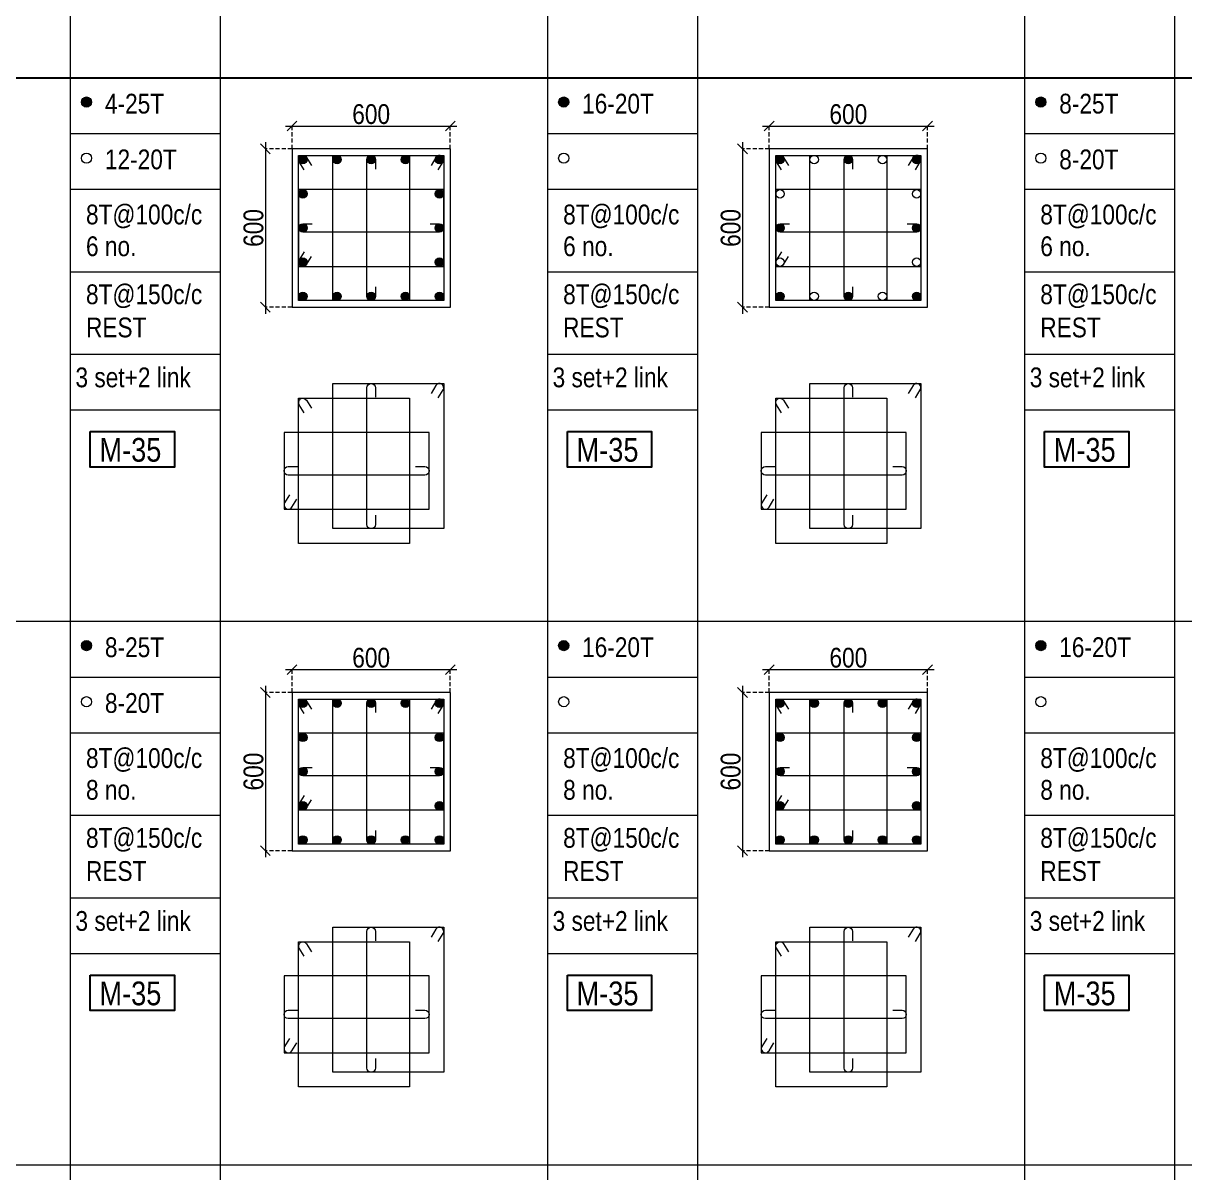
# Model space of a CAD drawing. Header units: millimetres. Extents: x 1112055 to 3390982, y -148532 to 766891.
# Drawn here: x 2198961 to 2216570, y 263511 to 280936 of the extents above; entities that cross this region are included whole.
import ezdxf
from ezdxf.enums import TextEntityAlignment as Align

# ---------------------------------------------------------------- set-up
doc = ezdxf.new("R2010")
doc.units = ezdxf.units.MM
doc.header["$PDMODE"] = 35
doc.header["$PDSIZE"] = -25
doc.linetypes.add('DASHED2', pattern=[0.375, 0.25, -0.125])
doc.linetypes.add('Hidden', pattern=[9.525, 6.35, -3.175])
for name, color, linetype, lineweight in [('B COL. SIZE DIM', 220, 'Continuous', 25), ('B COLSCH', 204, 'Continuous', 20), ('B COLUMN', 1, 'Hidden', 9), ('B STEEL', 34, 'Continuous', 15)]:
    doc.layers.add(name, color=color, linetype=linetype, lineweight=lineweight)
doc.layers.add('B TEXT', color=7, linetype='Continuous')
doc.styles.add('dim inside', font='romans.shx', dxfattribs={"width": 0.8, "height": 125})
doc.styles.add('SWINC', font='swissc.ttf')
doc.dimstyles.new('dim inside', dxfattribs={"dimtxt": 125, "dimasz": 100, "dimexe": 0, "dimexo": 0, "dimgap": 10, "dimtad": 0, "dimdec": 0, "dimzin": 0, "dimdsep": 46, "dimtxsty": 'dim inside', "dimblk": 'SMALL', "dimcen": 0.09, "dimadec": 0, "dimazin": 0, "dimtfac": 1, "dimtdec": 0, "dimtofl": 0, "dimtmove": 0, "dimatfit": 3, "dimfxl": 1, "dimtolj": 1, "dimtzin": 0, "dimarcsym": 2})

# ---------------------------------------------------------------- blocks, each defined once
blk = doc.blocks.new('_Oblique')
at = {"color": 0, "linetype": 'ByBlock', "lineweight": -2}
blk.add_line((-0.5, -0.5), (0.5, 0.5), dxfattribs=at)
blk = doc.blocks.new('*D586')
at = {"layer": 'B COL. SIZE DIM', "color": 250, "lineweight": 9, "ltscale": 250, "transparency": 16777216}
blk.add_line((2202936, 271138), (2205536, 271138), dxfattribs=at)
at = {"layer": 'B COL. SIZE DIM', "color": 250, "linetype": 'DASHED2', "lineweight": 9, "ltscale": 250, "transparency": 16777216}
for p, q in [((2203036, 270793), (2203036, 271138)), ((2205436, 270793), (2205436, 271138))]:
    blk.add_line(p, q, dxfattribs=at)
at = {"layer": 'Defpoints', "color": 0, "ltscale": 250, "transparency": 16777216}
for p in [(2205436, 271138), (2203036, 270793), (2205436, 270793)]:
    blk.add_point(p, dxfattribs=at)
at = {"layer": 'B COL. SIZE DIM', "color": 250, "lineweight": 9, "ltscale": 250, "transparency": 16777216, "xscale": 150, "yscale": 150, "zscale": 150, "rotation": 180}
blk.add_blockref('_Oblique', (2203036, 271138), dxfattribs=at)
at = {"layer": 'B COL. SIZE DIM', "color": 250, "lineweight": 9, "ltscale": 250, "transparency": 16777216, "xscale": 150, "yscale": 150, "zscale": 150}
blk.add_blockref('_Oblique', (2205436, 271138), dxfattribs=at)
at = {"layer": 'B COL. SIZE DIM', "color": 6, "ltscale": 250, "transparency": 16777216, "insert": (2204236, 271317), "char_height": 300, "attachment_point": 5, "style": 'SWINC'}
blk.add_mtext('\\A1;600', dxfattribs=at)
blk = doc.blocks.new('*D587')
at = {"layer": 'B COL. SIZE DIM', "color": 250, "lineweight": 9, "ltscale": 250, "transparency": 16777216}
blk.add_line((2202632, 270893), (2202632, 268293), dxfattribs=at)
at = {"layer": 'B COL. SIZE DIM', "color": 250, "linetype": 'DASHED2', "lineweight": 9, "ltscale": 250, "transparency": 16777216}
for p, q in [((2203036, 270793), (2202632, 270793)), ((2203036, 268393), (2202632, 268393))]:
    blk.add_line(p, q, dxfattribs=at)
at = {"layer": 'Defpoints', "color": 0, "ltscale": 250, "transparency": 16777216}
for p in [(2203036, 270793), (2202632, 268393), (2203036, 268393)]:
    blk.add_point(p, dxfattribs=at)
at = {"layer": 'B COL. SIZE DIM', "color": 250, "lineweight": 9, "ltscale": 250, "transparency": 16777216, "xscale": 150, "yscale": 150, "zscale": 150}
for p, rotation in [((2202632, 270793), 90), ((2202632, 268393), 270)]:
    blk.add_blockref('_Oblique', p, dxfattribs=dict(at, rotation=rotation))
at = {"layer": 'B COL. SIZE DIM', "color": 6, "ltscale": 250, "transparency": 16777216, "insert": (2202453, 269593), "char_height": 300, "attachment_point": 5, "rotation": 90, "style": 'SWINC'}
blk.add_mtext('\\A1;600', dxfattribs=at)
blk = doc.blocks.new('*D588')
at = {"layer": 'B COL. SIZE DIM', "color": 250, "lineweight": 9, "ltscale": 250, "transparency": 16777216}
blk.add_line((2202936, 279378), (2205536, 279378), dxfattribs=at)
at = {"layer": 'B COL. SIZE DIM', "color": 250, "linetype": 'DASHED2', "lineweight": 9, "ltscale": 250, "transparency": 16777216}
for p, q in [((2203036, 279033), (2203036, 279378)), ((2205436, 279033), (2205436, 279378))]:
    blk.add_line(p, q, dxfattribs=at)
at = {"layer": 'Defpoints', "color": 0, "ltscale": 250, "transparency": 16777216}
for p in [(2205436, 279378), (2203036, 279033), (2205436, 279033)]:
    blk.add_point(p, dxfattribs=at)
at = {"layer": 'B COL. SIZE DIM', "color": 250, "lineweight": 9, "ltscale": 250, "transparency": 16777216, "xscale": 150, "yscale": 150, "zscale": 150, "rotation": 180}
blk.add_blockref('_Oblique', (2203036, 279378), dxfattribs=at)
at = {"layer": 'B COL. SIZE DIM', "color": 250, "lineweight": 9, "ltscale": 250, "transparency": 16777216, "xscale": 150, "yscale": 150, "zscale": 150}
blk.add_blockref('_Oblique', (2205436, 279378), dxfattribs=at)
at = {"layer": 'B COL. SIZE DIM', "color": 6, "ltscale": 250, "transparency": 16777216, "insert": (2204236, 279557), "char_height": 300, "attachment_point": 5, "style": 'SWINC'}
blk.add_mtext('\\A1;600', dxfattribs=at)
blk = doc.blocks.new('*D589')
at = {"layer": 'B COL. SIZE DIM', "color": 250, "lineweight": 9, "ltscale": 250, "transparency": 16777216}
blk.add_line((2202632, 279133), (2202632, 276533), dxfattribs=at)
at = {"layer": 'B COL. SIZE DIM', "color": 250, "linetype": 'DASHED2', "lineweight": 9, "ltscale": 250, "transparency": 16777216}
for p, q in [((2203036, 279033), (2202632, 279033)), ((2203036, 276633), (2202632, 276633))]:
    blk.add_line(p, q, dxfattribs=at)
at = {"layer": 'Defpoints', "color": 0, "ltscale": 250, "transparency": 16777216}
for p in [(2203036, 279033), (2202632, 276633), (2203036, 276633)]:
    blk.add_point(p, dxfattribs=at)
at = {"layer": 'B COL. SIZE DIM', "color": 250, "lineweight": 9, "ltscale": 250, "transparency": 16777216, "xscale": 150, "yscale": 150, "zscale": 150}
for p, rotation in [((2202632, 279033), 90), ((2202632, 276633), 270)]:
    blk.add_blockref('_Oblique', p, dxfattribs=dict(at, rotation=rotation))
at = {"layer": 'B COL. SIZE DIM', "color": 6, "ltscale": 250, "transparency": 16777216, "insert": (2202453, 277833), "char_height": 300, "attachment_point": 5, "rotation": 90, "style": 'SWINC'}
blk.add_mtext('\\A1;600', dxfattribs=at)
blk = doc.blocks.new('*D2230')
at = {"layer": 'B COL. SIZE DIM', "color": 250, "lineweight": 9, "ltscale": 250, "transparency": 16777216}
blk.add_line((2210170, 271138), (2212770, 271138), dxfattribs=at)
at = {"layer": 'B COL. SIZE DIM', "color": 250, "linetype": 'DASHED2', "lineweight": 9, "ltscale": 250, "transparency": 16777216}
for p, q in [((2210270, 270793), (2210270, 271138)), ((2212670, 270793), (2212670, 271138))]:
    blk.add_line(p, q, dxfattribs=at)
at = {"layer": 'Defpoints', "color": 0, "lineweight": 30, "ltscale": 250, "transparency": 16777216}
for p in [(2212670, 271138), (2210270, 270793), (2212670, 270793)]:
    blk.add_point(p, dxfattribs=at)
at = {"layer": 'B COL. SIZE DIM', "color": 250, "lineweight": 9, "ltscale": 250, "transparency": 16777216, "xscale": 150, "yscale": 150, "zscale": 150, "rotation": 180}
blk.add_blockref('_Oblique', (2210270, 271138), dxfattribs=at)
at = {"layer": 'B COL. SIZE DIM', "color": 250, "lineweight": 9, "ltscale": 250, "transparency": 16777216, "xscale": 150, "yscale": 150, "zscale": 150}
blk.add_blockref('_Oblique', (2212670, 271138), dxfattribs=at)
at = {"layer": 'B COL. SIZE DIM', "color": 6, "ltscale": 250, "transparency": 16777216, "insert": (2211470, 271317), "char_height": 300, "attachment_point": 5, "style": 'SWINC'}
blk.add_mtext('\\A1;600', dxfattribs=at)
blk = doc.blocks.new('*D2231')
at = {"layer": 'B COL. SIZE DIM', "color": 250, "lineweight": 9, "ltscale": 250, "transparency": 16777216}
blk.add_line((2209866, 270893), (2209866, 268293), dxfattribs=at)
at = {"layer": 'B COL. SIZE DIM', "color": 250, "linetype": 'DASHED2', "lineweight": 9, "ltscale": 250, "transparency": 16777216}
for p, q in [((2210270, 270793), (2209866, 270793)), ((2210270, 268393), (2209866, 268393))]:
    blk.add_line(p, q, dxfattribs=at)
at = {"layer": 'Defpoints', "color": 0, "lineweight": 30, "ltscale": 250, "transparency": 16777216}
for p in [(2210270, 270793), (2209866, 268393), (2210270, 268393)]:
    blk.add_point(p, dxfattribs=at)
at = {"layer": 'B COL. SIZE DIM', "color": 250, "lineweight": 9, "ltscale": 250, "transparency": 16777216, "xscale": 150, "yscale": 150, "zscale": 150}
for p, rotation in [((2209866, 270793), 90), ((2209866, 268393), 270)]:
    blk.add_blockref('_Oblique', p, dxfattribs=dict(at, rotation=rotation))
at = {"layer": 'B COL. SIZE DIM', "color": 6, "ltscale": 250, "transparency": 16777216, "insert": (2209687, 269593), "char_height": 300, "attachment_point": 5, "rotation": 90, "style": 'SWINC'}
blk.add_mtext('\\A1;600', dxfattribs=at)
blk = doc.blocks.new('*D2236')
at = {"layer": 'B COL. SIZE DIM', "color": 250, "lineweight": 9, "ltscale": 250, "transparency": 16777216}
blk.add_line((2210170, 279378), (2212770, 279378), dxfattribs=at)
at = {"layer": 'B COL. SIZE DIM', "color": 250, "linetype": 'DASHED2', "lineweight": 9, "ltscale": 250, "transparency": 16777216}
for p, q in [((2210270, 279033), (2210270, 279378)), ((2212670, 279033), (2212670, 279378))]:
    blk.add_line(p, q, dxfattribs=at)
at = {"layer": 'Defpoints', "color": 0, "lineweight": 30, "ltscale": 250, "transparency": 16777216}
for p in [(2212670, 279378), (2210270, 279033), (2212670, 279033)]:
    blk.add_point(p, dxfattribs=at)
at = {"layer": 'B COL. SIZE DIM', "color": 250, "lineweight": 9, "ltscale": 250, "transparency": 16777216, "xscale": 150, "yscale": 150, "zscale": 150, "rotation": 180}
blk.add_blockref('_Oblique', (2210270, 279378), dxfattribs=at)
at = {"layer": 'B COL. SIZE DIM', "color": 250, "lineweight": 9, "ltscale": 250, "transparency": 16777216, "xscale": 150, "yscale": 150, "zscale": 150}
blk.add_blockref('_Oblique', (2212670, 279378), dxfattribs=at)
at = {"layer": 'B COL. SIZE DIM', "color": 6, "ltscale": 250, "transparency": 16777216, "insert": (2211470, 279557), "char_height": 300, "attachment_point": 5, "style": 'SWINC'}
blk.add_mtext('\\A1;600', dxfattribs=at)
blk = doc.blocks.new('*D2237')
at = {"layer": 'B COL. SIZE DIM', "color": 250, "lineweight": 9, "ltscale": 250, "transparency": 16777216}
blk.add_line((2209866, 279133), (2209866, 276533), dxfattribs=at)
at = {"layer": 'B COL. SIZE DIM', "color": 250, "linetype": 'DASHED2', "lineweight": 9, "ltscale": 250, "transparency": 16777216}
for p, q in [((2210270, 279033), (2209866, 279033)), ((2210270, 276633), (2209866, 276633))]:
    blk.add_line(p, q, dxfattribs=at)
at = {"layer": 'Defpoints', "color": 0, "lineweight": 30, "ltscale": 250, "transparency": 16777216}
for p in [(2210270, 279033), (2209866, 276633), (2210270, 276633)]:
    blk.add_point(p, dxfattribs=at)
at = {"layer": 'B COL. SIZE DIM', "color": 250, "lineweight": 9, "ltscale": 250, "transparency": 16777216, "xscale": 150, "yscale": 150, "zscale": 150}
for p, rotation in [((2209866, 279033), 90), ((2209866, 276633), 270)]:
    blk.add_blockref('_Oblique', p, dxfattribs=dict(at, rotation=rotation))
at = {"layer": 'B COL. SIZE DIM', "color": 6, "ltscale": 250, "transparency": 16777216, "insert": (2209687, 277833), "char_height": 300, "attachment_point": 5, "rotation": 90, "style": 'SWINC'}
blk.add_mtext('\\A1;600', dxfattribs=at)

msp = doc.modelspace()

# ---------------------------------------------------------------- hatches: boundary and pattern name
at = {"layer": 'B STEEL', "lineweight": 9, "ltscale": 0.5}
h = msp.add_hatch(color=34, dxfattribs=at)
edge = h.paths.add_edge_path()
edge.add_arc((2199921.1, 279741.8), 76.8, 0, 360)
h = msp.add_hatch(color=34, dxfattribs=at)
edge = h.paths.add_edge_path()
edge.add_arc((2207154.7, 279741.8), 76.8, 0, 360)
h = msp.add_hatch(color=34, dxfattribs=at)
edge = h.paths.add_edge_path()
edge.add_arc((2214388.2, 279741.8), 76.8, 0, 360)
h = msp.add_hatch(color=34, dxfattribs=at)
edge = h.paths.add_edge_path()
edge.add_arc((2203200.3, 278868.6), 64, 0, 360)
h = msp.add_hatch(color=34, dxfattribs=at)
edge = h.paths.add_edge_path()
edge.add_arc((2203718.3, 278868.6), 64, 180, 540, ccw=False)
h = msp.add_hatch(color=34, dxfattribs=at)
edge = h.paths.add_edge_path()
edge.add_arc((2204236.3, 278868.6), 64, 180, 540, ccw=False)
h = msp.add_hatch(color=34, dxfattribs=at)
edge = h.paths.add_edge_path()
edge.add_arc((2204754.3, 278868.6), 64, 180, 540, ccw=False)
h = msp.add_hatch(color=34, dxfattribs=at)
edge = h.paths.add_edge_path()
edge.add_arc((2205272.3, 278868.6), 64, 180, 540, ccw=False)
h = msp.add_hatch(color=34, dxfattribs=at)
edge = h.paths.add_edge_path()
edge.add_arc((2210433.8, 278868.6), 64, 0, 360)
h = msp.add_hatch(color=34, dxfattribs=at)
edge = h.paths.add_edge_path()
edge.add_arc((2211469.8, 278868.6), 64, 180, 540, ccw=False)
h = msp.add_hatch(color=34, dxfattribs=at)
edge = h.paths.add_edge_path()
edge.add_arc((2212505.8, 278868.6), 64, 180, 540, ccw=False)
h = msp.add_hatch(color=34, dxfattribs=at)
edge = h.paths.add_edge_path()
edge.add_arc((2203200.3, 278350.6), 64, 180, 540, ccw=False)
h = msp.add_hatch(color=34, dxfattribs=at)
edge = h.paths.add_edge_path()
edge.add_arc((2205272.3, 278350.6), 64, 180, 540, ccw=False)
h = msp.add_hatch(color=34, dxfattribs=at)
edge = h.paths.add_edge_path()
edge.add_arc((2203200.3, 277832.7), 64, 180, 540, ccw=False)
h = msp.add_hatch(color=34, dxfattribs=at)
edge = h.paths.add_edge_path()
edge.add_arc((2205272.3, 277832.7), 64, 180, 540, ccw=False)
h = msp.add_hatch(color=34, dxfattribs=at)
edge = h.paths.add_edge_path()
edge.add_arc((2210433.8, 277832.7), 64, 180, 540, ccw=False)
h = msp.add_hatch(color=34, dxfattribs=at)
edge = h.paths.add_edge_path()
edge.add_arc((2212505.8, 277832.7), 64, 180, 540, ccw=False)
h = msp.add_hatch(color=34, dxfattribs=at)
edge = h.paths.add_edge_path()
edge.add_arc((2203200.3, 277314.7), 64, 180, 540, ccw=False)
h = msp.add_hatch(color=34, dxfattribs=at)
edge = h.paths.add_edge_path()
edge.add_arc((2205272.3, 277314.7), 64, 180, 540, ccw=False)
h = msp.add_hatch(color=34, dxfattribs=at)
edge = h.paths.add_edge_path()
edge.add_arc((2203200.3, 276796.7), 64, 0, 360, ccw=False)
h = msp.add_hatch(color=34, dxfattribs=at)
edge = h.paths.add_edge_path()
edge.add_arc((2203718.3, 276796.7), 64, 180, 540, ccw=False)
h = msp.add_hatch(color=34, dxfattribs=at)
edge = h.paths.add_edge_path()
edge.add_arc((2204236.3, 276796.7), 64, 180, 540, ccw=False)
h = msp.add_hatch(color=34, dxfattribs=at)
edge = h.paths.add_edge_path()
edge.add_arc((2204754.3, 276796.7), 64, 180, 540, ccw=False)
h = msp.add_hatch(color=34, dxfattribs=at)
edge = h.paths.add_edge_path()
edge.add_arc((2205272.3, 276796.7), 64, -180, 180)
h = msp.add_hatch(color=34, dxfattribs=at)
edge = h.paths.add_edge_path()
edge.add_arc((2210433.8, 276796.7), 64, 0, 360, ccw=False)
h = msp.add_hatch(color=34, dxfattribs=at)
edge = h.paths.add_edge_path()
edge.add_arc((2211469.8, 276796.7), 64, 180, 540, ccw=False)
h = msp.add_hatch(color=34, dxfattribs=at)
edge = h.paths.add_edge_path()
edge.add_arc((2212505.8, 276796.7), 64, -180, 180)
h = msp.add_hatch(color=34, dxfattribs=at)
edge = h.paths.add_edge_path()
edge.add_arc((2199921.1, 271502), 76.8, 0, 360)
h = msp.add_hatch(color=34, dxfattribs=at)
edge = h.paths.add_edge_path()
edge.add_arc((2207154.7, 271502), 76.8, 0, 360)
h = msp.add_hatch(color=34, dxfattribs=at)
edge = h.paths.add_edge_path()
edge.add_arc((2214388.2, 271502), 76.8, 0, 360)
h = msp.add_hatch(color=34, dxfattribs=at)
edge = h.paths.add_edge_path()
edge.add_arc((2203200.3, 270628.8), 64, 0, 360)
h = msp.add_hatch(color=34, dxfattribs=at)
edge = h.paths.add_edge_path()
edge.add_arc((2203718.3, 270628.8), 64, 180, 540, ccw=False)
h = msp.add_hatch(color=34, dxfattribs=at)
edge = h.paths.add_edge_path()
edge.add_arc((2204236.3, 270628.8), 64, 180, 540, ccw=False)
h = msp.add_hatch(color=34, dxfattribs=at)
edge = h.paths.add_edge_path()
edge.add_arc((2204754.3, 270628.8), 64, 180, 540, ccw=False)
h = msp.add_hatch(color=34, dxfattribs=at)
edge = h.paths.add_edge_path()
edge.add_arc((2205272.3, 270628.8), 64, 180, 540, ccw=False)
h = msp.add_hatch(color=34, dxfattribs=at)
edge = h.paths.add_edge_path()
edge.add_arc((2210433.8, 270628.8), 64, 0, 360)
h = msp.add_hatch(color=34, dxfattribs=at)
edge = h.paths.add_edge_path()
edge.add_arc((2210951.8, 270628.8), 64, 180, 540, ccw=False)
h = msp.add_hatch(color=34, dxfattribs=at)
edge = h.paths.add_edge_path()
edge.add_arc((2211469.8, 270628.8), 64, 180, 540, ccw=False)
h = msp.add_hatch(color=34, dxfattribs=at)
edge = h.paths.add_edge_path()
edge.add_arc((2211987.8, 270628.8), 64, 180, 540, ccw=False)
h = msp.add_hatch(color=34, dxfattribs=at)
edge = h.paths.add_edge_path()
edge.add_arc((2212505.8, 270628.8), 64, 180, 540, ccw=False)
h = msp.add_hatch(color=34, dxfattribs=at)
edge = h.paths.add_edge_path()
edge.add_arc((2203200.3, 270110.8), 64, 180, 540, ccw=False)
h = msp.add_hatch(color=34, dxfattribs=at)
edge = h.paths.add_edge_path()
edge.add_arc((2205272.3, 270110.8), 64, 180, 540, ccw=False)
h = msp.add_hatch(color=34, dxfattribs=at)
edge = h.paths.add_edge_path()
edge.add_arc((2210433.8, 270110.8), 64, 180, 540, ccw=False)
h = msp.add_hatch(color=34, dxfattribs=at)
edge = h.paths.add_edge_path()
edge.add_arc((2212505.8, 270110.8), 64, 180, 540, ccw=False)
h = msp.add_hatch(color=34, dxfattribs=at)
edge = h.paths.add_edge_path()
edge.add_arc((2203200.3, 269592.8), 64, 180, 540, ccw=False)
h = msp.add_hatch(color=34, dxfattribs=at)
edge = h.paths.add_edge_path()
edge.add_arc((2205272.3, 269592.8), 64, 180, 540, ccw=False)
h = msp.add_hatch(color=34, dxfattribs=at)
edge = h.paths.add_edge_path()
edge.add_arc((2210433.8, 269592.8), 64, 180, 540, ccw=False)
h = msp.add_hatch(color=34, dxfattribs=at)
edge = h.paths.add_edge_path()
edge.add_arc((2212505.8, 269592.8), 64, 180, 540, ccw=False)
h = msp.add_hatch(color=34, dxfattribs=at)
edge = h.paths.add_edge_path()
edge.add_arc((2203200.3, 269074.8), 64, 180, 540, ccw=False)
h = msp.add_hatch(color=34, dxfattribs=at)
edge = h.paths.add_edge_path()
edge.add_arc((2205272.3, 269074.8), 64, 180, 540, ccw=False)
h = msp.add_hatch(color=34, dxfattribs=at)
edge = h.paths.add_edge_path()
edge.add_arc((2210433.8, 269074.8), 64, 180, 540, ccw=False)
h = msp.add_hatch(color=34, dxfattribs=at)
edge = h.paths.add_edge_path()
edge.add_arc((2212505.8, 269074.8), 64, 180, 540, ccw=False)
h = msp.add_hatch(color=34, dxfattribs=at)
edge = h.paths.add_edge_path()
edge.add_arc((2203200.3, 268556.8), 64, 0, 360, ccw=False)
h = msp.add_hatch(color=34, dxfattribs=at)
edge = h.paths.add_edge_path()
edge.add_arc((2203718.3, 268556.8), 64, 180, 540, ccw=False)
h = msp.add_hatch(color=34, dxfattribs=at)
edge = h.paths.add_edge_path()
edge.add_arc((2204236.3, 268556.8), 64, 180, 540, ccw=False)
h = msp.add_hatch(color=34, dxfattribs=at)
edge = h.paths.add_edge_path()
edge.add_arc((2204754.3, 268556.8), 64, 180, 540, ccw=False)
h = msp.add_hatch(color=34, dxfattribs=at)
edge = h.paths.add_edge_path()
edge.add_arc((2205272.3, 268556.8), 64, -180, 180)
h = msp.add_hatch(color=34, dxfattribs=at)
edge = h.paths.add_edge_path()
edge.add_arc((2210433.8, 268556.8), 64, 0, 360, ccw=False)
h = msp.add_hatch(color=34, dxfattribs=at)
edge = h.paths.add_edge_path()
edge.add_arc((2210951.8, 268556.8), 64, 180, 540, ccw=False)
h = msp.add_hatch(color=34, dxfattribs=at)
edge = h.paths.add_edge_path()
edge.add_arc((2211469.8, 268556.8), 64, 180, 540, ccw=False)
h = msp.add_hatch(color=34, dxfattribs=at)
edge = h.paths.add_edge_path()
edge.add_arc((2211987.8, 268556.8), 64, 180, 540, ccw=False)
h = msp.add_hatch(color=34, dxfattribs=at)
edge = h.paths.add_edge_path()
edge.add_arc((2212505.8, 268556.8), 64, -180, 180)

# ---------------------------------------------------------------- linework, layer by layer
msp.add_line((2088785.4, 280110.1), (2232628.6, 280110.1))
at = {"layer": 'B COLSCH', "color": 250, "lineweight": 0}
for p, q in [((2199674.8, 296589.8), (2199674.8, 247150.7)), ((2201949.2, 296589.8), (2201949.2, 239898.1)), ((2206908.4, 296589.8), (2206908.4, 247150.7)), ((2209182.8, 296589.8), (2209182.8, 239898.1)), ((2214141.9, 296589.8), (2214141.9, 247150.7)), ((2216416.3, 296589.8), (2216416.3, 239898.1)), ((2088785.4, 280110.1), (2230883.4, 280110.1)), ((2199674.8, 279265.1), (2201949.2, 279265.1)), ((2206908.4, 279265.1), (2209182.8, 279265.1)), ((2214141.9, 279265.1), (2216416.3, 279265.1)), ((2199674.8, 278420.1), (2201949.2, 278420.1)), ((2206908.4, 278420.1), (2209182.8, 278420.1)), ((2214141.9, 278420.1), (2216416.3, 278420.1)), ((2199674.8, 277170.4), (2201949.2, 277170.4)), ((2206908.4, 277170.4), (2209182.8, 277170.4)), ((2214141.9, 277170.4), (2216416.3, 277170.4)), ((2199674.8, 275920.6), (2201949.2, 275920.6)), ((2206908.4, 275920.6), (2209182.8, 275920.6)), ((2214141.9, 275920.6), (2216416.3, 275920.6)), ((2199674.8, 275075.6), (2201949.2, 275075.6)), ((2206908.4, 275075.6), (2209182.8, 275075.6)), ((2214141.9, 275075.6), (2216416.3, 275075.6)), ((2088785.4, 271870.3), (2230883.4, 271870.3)), ((2199674.8, 271025.3), (2201949.2, 271025.3)), ((2206908.4, 271025.3), (2209182.8, 271025.3)), ((2214141.9, 271025.3), (2216416.3, 271025.3)), ((2199674.8, 270180.3), (2201949.2, 270180.3)), ((2206908.4, 270180.3), (2209182.8, 270180.3)), ((2214141.9, 270180.3), (2216416.3, 270180.3)), ((2199674.8, 268930.5), (2201949.2, 268930.5)), ((2206908.4, 268930.5), (2209182.8, 268930.5)), ((2214141.9, 268930.5), (2216416.3, 268930.5)), ((2199674.8, 267680.7), (2201949.2, 267680.7)), ((2206908.4, 267680.7), (2209182.8, 267680.7)), ((2214141.9, 267680.7), (2216416.3, 267680.7)), ((2199674.8, 266835.8), (2201949.2, 266835.8)), ((2206908.4, 266835.8), (2209182.8, 266835.8)), ((2214141.9, 266835.8), (2216416.3, 266835.8)), ((2088785.4, 263630.4), (2230883.4, 263630.4))]:
    msp.add_line(p, q, dxfattribs=at)
at = {"layer": 'B COLUMN', "color": 1, "linetype": 'ByBlock', "lineweight": 20}
for points in [[(2203036.3, 276632.7), (2205436.3, 276632.7), (2205436.3, 279032.7), (2203036.3, 279032.7)], [(2210269.8, 276632.7), (2212669.8, 276632.7), (2212669.8, 279032.7), (2210269.8, 279032.7)], [(2203036.3, 268392.8), (2205436.3, 268392.8), (2205436.3, 270792.8), (2203036.3, 270792.8)], [(2210269.8, 268392.8), (2212669.8, 268392.8), (2212669.8, 270792.8), (2210269.8, 270792.8)]]:
    msp.add_lwpolyline(points, close=True, dxfattribs=at)
at = {"layer": 'B STEEL', "color": 34, "lineweight": 9, "ltscale": 0.5}
for points in [[(2203220.5, 278713.6), (2203145.8, 278835.1, -1), (2203254.8, 278902.2), (2203329.6, 278780.7)], [(2204300.3, 276939.3), (2204300.3, 276796.7, -1), (2204172.3, 276796.7), (2204172.3, 278868.6, -1), (2204300.3, 278868.6), (2204300.3, 278726)], [(2205252, 278713.6), (2205326.8, 278835.1, 1), (2205217.7, 278902.2), (2205143, 278780.7)], [(2210454.1, 278713.6), (2210379.3, 278835.1, -1), (2210488.4, 278902.2), (2210563.1, 278780.7)], [(2211533.8, 276939.3), (2211533.8, 276796.7, -1), (2211405.8, 276796.7), (2211405.8, 278868.6, -1), (2211533.8, 278868.6), (2211533.8, 278726)], [(2212485.6, 278713.6), (2212560.3, 278835.1, 1), (2212451.3, 278902.2), (2212376.5, 278780.7)], [(2205129.6, 277896.7), (2205272.3, 277896.7, -1), (2205272.3, 277768.6), (2203200.3, 277768.6, -1), (2203200.3, 277896.7), (2203342.9, 277896.7)], [(2212363.2, 277896.7), (2212505.8, 277896.7, -1), (2212505.8, 277768.6), (2210433.8, 277768.6, -1), (2210433.8, 277896.7), (2210576.5, 277896.7)], [(2203220.5, 277469.7), (2203145.8, 277348.2, 1), (2203254.8, 277281.1), (2203329.6, 277402.6)], [(2210454.1, 277469.7), (2210379.3, 277348.2, 1), (2210488.4, 277281.1), (2210563.1, 277402.6)], [(2204300.3, 273481.5), (2204300.3, 273338.9, -1), (2204172.3, 273338.9), (2204172.3, 275410.9, -1), (2204300.3, 275410.9), (2204300.3, 275268.2)], [(2205252, 275255.8), (2205326.8, 275377.3, 1), (2205217.7, 275444.4), (2205143, 275322.9)], [(2211533.8, 273481.5), (2211533.8, 273338.9, -1), (2211405.8, 273338.9), (2211405.8, 275410.9, -1), (2211533.8, 275410.9), (2211533.8, 275268.2)], [(2212485.6, 275255.8), (2212560.3, 275377.3, 1), (2212451.3, 275444.4), (2212376.5, 275322.9)], [(2203220.5, 275032.7), (2203145.8, 275154.2, -1), (2203254.8, 275221.3), (2203329.6, 275099.9)], [(2210454.1, 275032.7), (2210379.3, 275154.2, -1), (2210488.4, 275221.3), (2210563.1, 275099.9)], [(2204908.3, 274215.8), (2205051, 274215.8, -1), (2205051, 274087.8), (2202979, 274087.8, -1), (2202979, 274215.8), (2203121.7, 274215.8)], [(2212141.9, 274215.8), (2212284.5, 274215.8, -1), (2212284.5, 274087.8), (2210212.6, 274087.8, -1), (2210212.6, 274215.8), (2210355.2, 274215.8)], [(2202999.3, 273788.8), (2202924.5, 273667.4, 1), (2203033.5, 273600.3), (2203108.3, 273721.7)], [(2210232.8, 273788.8), (2210158, 273667.4, 1), (2210267.1, 273600.3), (2210341.8, 273721.7)], [(2203220.5, 270473.8), (2203145.8, 270595.2, -1), (2203254.8, 270662.3), (2203329.6, 270540.9)], [(2204300.3, 268699.5), (2204300.3, 268556.8, -1), (2204172.3, 268556.8), (2204172.3, 270628.8, -1), (2204300.3, 270628.8), (2204300.3, 270486.1)], [(2205252, 270473.8), (2205326.8, 270595.2, 1), (2205217.7, 270662.3), (2205143, 270540.9)], [(2210454.1, 270473.8), (2210379.3, 270595.2, -1), (2210488.4, 270662.3), (2210563.1, 270540.9)], [(2211533.8, 268699.5), (2211533.8, 268556.8, -1), (2211405.8, 268556.8), (2211405.8, 270628.8, -1), (2211533.8, 270628.8), (2211533.8, 270486.1)], [(2212485.6, 270473.8), (2212560.3, 270595.2, 1), (2212451.3, 270662.3), (2212376.5, 270540.9)], [(2205129.6, 269656.8), (2205272.3, 269656.8, -1), (2205272.3, 269528.8), (2203200.3, 269528.8, -1), (2203200.3, 269656.8), (2203342.9, 269656.8)], [(2212363.2, 269656.8), (2212505.8, 269656.8, -1), (2212505.8, 269528.8), (2210433.8, 269528.8, -1), (2210433.8, 269656.8), (2210576.5, 269656.8)], [(2203220.5, 269229.9), (2203145.8, 269108.4, 1), (2203254.8, 269041.3), (2203329.6, 269162.7)], [(2210454.1, 269229.9), (2210379.3, 269108.4, 1), (2210488.4, 269041.3), (2210563.1, 269162.7)], [(2204300.3, 265241.7), (2204300.3, 265099.1, -1), (2204172.3, 265099.1), (2204172.3, 267171, -1), (2204300.3, 267171), (2204300.3, 267028.4)], [(2205252, 267016), (2205326.8, 267137.5, 1), (2205217.7, 267204.6), (2205143, 267083.1)], [(2211533.8, 265241.7), (2211533.8, 265099.1, -1), (2211405.8, 265099.1), (2211405.8, 267171, -1), (2211533.8, 267171), (2211533.8, 267028.4)], [(2212485.6, 267016), (2212560.3, 267137.5, 1), (2212451.3, 267204.6), (2212376.5, 267083.1)], [(2203220.5, 266792.9), (2203145.8, 266914.4, -1), (2203254.8, 266981.5), (2203329.6, 266860)], [(2210454.1, 266792.9), (2210379.3, 266914.4, -1), (2210488.4, 266981.5), (2210563.1, 266860)], [(2204908.3, 265976), (2205051, 265976, -1), (2205051, 265847.9), (2202979, 265847.9, -1), (2202979, 265976), (2203121.7, 265976)], [(2212141.9, 265976), (2212284.5, 265976, -1), (2212284.5, 265847.9), (2210212.6, 265847.9, -1), (2210212.6, 265976), (2210355.2, 265976)], [(2202999.3, 265549), (2202924.5, 265427.5, 1), (2203033.5, 265360.4), (2203108.3, 265481.9)], [(2210232.8, 265549), (2210158, 265427.5, 1), (2210267.1, 265360.4), (2210341.8, 265481.9)]]:
    msp.add_lwpolyline(points, format="xyb", dxfattribs=at)
for points in [[(2204818.3, 278932.7), (2204818.3, 276732.7), (2203136.3, 276732.7), (2203136.3, 278932.7)], [(2205336.3, 278932.7), (2205336.3, 276732.7), (2203654.3, 276732.7), (2203654.3, 278932.7)], [(2212051.8, 278932.7), (2212051.8, 276732.7), (2210369.8, 276732.7), (2210369.8, 278932.7)], [(2212569.8, 278932.7), (2212569.8, 276732.7), (2210887.8, 276732.7), (2210887.8, 278932.7)], [(2203136.3, 277250.6), (2205336.3, 277250.6), (2205336.3, 278414.7), (2203136.3, 278414.7)], [(2210369.8, 277250.6), (2212569.8, 277250.6), (2212569.8, 278414.7), (2210369.8, 278414.7)], [(2205336.3, 275474.9), (2205336.3, 273274.9), (2203654.3, 273274.9), (2203654.3, 275474.9)], [(2212569.8, 275474.9), (2212569.8, 273274.9), (2210887.8, 273274.9), (2210887.8, 275474.9)], [(2204818.3, 275251.8), (2204818.3, 273051.8), (2203136.3, 273051.8), (2203136.3, 275251.8)], [(2212051.8, 275251.8), (2212051.8, 273051.8), (2210369.8, 273051.8), (2210369.8, 275251.8)], [(2202915, 273569.8), (2205115, 273569.8), (2205115, 274733.8), (2202915, 274733.8)], [(2210148.5, 273569.8), (2212348.5, 273569.8), (2212348.5, 274733.8), (2210148.5, 274733.8)], [(2204818.3, 270692.8), (2204818.3, 268492.8), (2203136.3, 268492.8), (2203136.3, 270692.8)], [(2205336.3, 270692.8), (2205336.3, 268492.8), (2203654.3, 268492.8), (2203654.3, 270692.8)], [(2212051.8, 270692.8), (2212051.8, 268492.8), (2210369.8, 268492.8), (2210369.8, 270692.8)], [(2212569.8, 270692.8), (2212569.8, 268492.8), (2210887.8, 268492.8), (2210887.8, 270692.8)], [(2203136.3, 269010.8), (2205336.3, 269010.8), (2205336.3, 270174.8), (2203136.3, 270174.8)], [(2210369.8, 269010.8), (2212569.8, 269010.8), (2212569.8, 270174.8), (2210369.8, 270174.8)], [(2205336.3, 267235), (2205336.3, 265035), (2203654.3, 265035), (2203654.3, 267235)], [(2212569.8, 267235), (2212569.8, 265035), (2210887.8, 265035), (2210887.8, 267235)], [(2204818.3, 267012), (2204818.3, 264812), (2203136.3, 264812), (2203136.3, 267012)], [(2212051.8, 267012), (2212051.8, 264812), (2210369.8, 264812), (2210369.8, 267012)], [(2202915, 265329.9), (2205115, 265329.9), (2205115, 266494), (2202915, 266494)], [(2210148.5, 265329.9), (2212348.5, 265329.9), (2212348.5, 266494), (2210148.5, 266494)]]:
    msp.add_lwpolyline(points, close=True, dxfattribs=at)
for centre, radius in [((2199921.1, 279741.8), 76.8), ((2207154.7, 279741.8), 76.8), ((2214388.2, 279741.8), 76.8), ((2199921.1, 278891.5), 76.8), ((2203200.3, 278868.6), 64), ((2203718.3, 278868.6), 64), ((2204236.3, 278868.6), 64), ((2204754.3, 278868.6), 64), ((2205272.3, 278868.6), 64), ((2207154.7, 278891.5), 76.8), ((2210433.8, 278868.6), 64), ((2210951.8, 278868.6), 64), ((2211469.8, 278868.6), 64), ((2211987.8, 278868.6), 64), ((2212505.8, 278868.6), 64), ((2214388.2, 278891.5), 76.8), ((2203200.3, 278350.6), 64), ((2205272.3, 278350.6), 64), ((2210433.8, 278350.6), 64), ((2212505.8, 278350.6), 64), ((2203200.3, 277832.7), 64), ((2205272.3, 277832.7), 64), ((2210433.8, 277832.7), 64), ((2212505.8, 277832.7), 64), ((2203200.3, 277314.7), 64), ((2205272.3, 277314.7), 64), ((2210433.8, 277314.7), 64), ((2212505.8, 277314.7), 64), ((2203200.3, 276796.7), 64), ((2203718.3, 276796.7), 64), ((2204236.3, 276796.7), 64), ((2204754.3, 276796.7), 64), ((2205272.3, 276796.7), 64), ((2210433.8, 276796.7), 64), ((2210951.8, 276796.7), 64), ((2211469.8, 276796.7), 64), ((2211987.8, 276796.7), 64), ((2212505.8, 276796.7), 64), ((2199921.1, 271502), 76.8), ((2207154.7, 271502), 76.8), ((2214388.2, 271502), 76.8), ((2199921.1, 270651.7), 76.8), ((2203200.3, 270628.8), 64), ((2203718.3, 270628.8), 64), ((2204236.3, 270628.8), 64), ((2204754.3, 270628.8), 64), ((2205272.3, 270628.8), 64), ((2207154.7, 270651.7), 76.8), ((2210433.8, 270628.8), 64), ((2210951.8, 270628.8), 64), ((2211469.8, 270628.8), 64), ((2211987.8, 270628.8), 64), ((2212505.8, 270628.8), 64), ((2214388.2, 270651.7), 76.8), ((2203200.3, 270110.8), 64), ((2205272.3, 270110.8), 64), ((2210433.8, 270110.8), 64), ((2212505.8, 270110.8), 64), ((2203200.3, 269592.8), 64), ((2205272.3, 269592.8), 64), ((2210433.8, 269592.8), 64), ((2212505.8, 269592.8), 64), ((2203200.3, 269074.8), 64), ((2205272.3, 269074.8), 64), ((2210433.8, 269074.8), 64), ((2212505.8, 269074.8), 64), ((2203200.3, 268556.8), 64), ((2203718.3, 268556.8), 64), ((2204236.3, 268556.8), 64), ((2204754.3, 268556.8), 64), ((2205272.3, 268556.8), 64), ((2210433.8, 268556.8), 64), ((2210951.8, 268556.8), 64), ((2211469.8, 268556.8), 64), ((2211987.8, 268556.8), 64), ((2212505.8, 268556.8), 64)]:
    msp.add_circle(centre, radius, dxfattribs=at)
at = {"layer": 'B TEXT', "color": 1}
for points in [[(2199978.5, 274746.6), (2201253.1, 274746.6), (2201253.1, 274208.6), (2199978.5, 274208.6)], [(2207212, 274746.6), (2208486.6, 274746.6), (2208486.6, 274208.6), (2207212, 274208.6)], [(2214445.6, 274746.6), (2215720.2, 274746.6), (2215720.2, 274208.6), (2214445.6, 274208.6)], [(2199978.5, 266506.7), (2201253.1, 266506.7), (2201253.1, 265968.7), (2199978.5, 265968.7)], [(2207212, 266506.7), (2208486.6, 266506.7), (2208486.6, 265968.7), (2207212, 265968.7)], [(2214445.6, 266506.7), (2215720.2, 266506.7), (2215720.2, 265968.7), (2214445.6, 265968.7)]]:
    msp.add_lwpolyline(points, close=True, dxfattribs=at)

# ---------------------------------------------------------------- texts
at = {"layer": 'B TEXT', "style": 'SWINC'}
for s, p in [('4-25T', (2200199.6, 279567.3)), ('16-20T', (2207433.2, 279567.3)), ('8-25T', (2214666.7, 279567.3)), ('12-20T', (2200199.6, 278722.3)), ('8-20T', (2214666.7, 278722.3)), ('8T@100c/c', (2199912.7, 277887.4)), ('8T@100c/c', (2207146.2, 277887.4)), ('8T@100c/c', (2214379.8, 277887.4)), ('6 no.', (2199912.7, 277405.6)), ('6 no.', (2207146.2, 277405.6)), ('6 no.', (2214379.8, 277405.6)), ('8T@150c/c', (2199912.7, 276677.5)), ('8T@150c/c', (2207146.2, 276677.5)), ('8T@150c/c', (2214379.8, 276677.5)), ('REST', (2199912.7, 276175.1)), ('REST', (2207146.2, 276175.1)), ('REST', (2214379.8, 276175.1)), ('3 set+2 link', (2199753, 275418.1)), ('3 set+2 link', (2206986.6, 275418.1)), ('3 set+2 link', (2214220.1, 275418.1)), ('8-25T', (2200199.6, 271327.4)), ('16-20T', (2207433.2, 271327.4)), ('16-20T', (2214666.7, 271327.4)), ('8-20T', (2200199.6, 270482.4)), ('8T@100c/c', (2199912.7, 269647.6)), ('8T@100c/c', (2207146.2, 269647.6)), ('8T@100c/c', (2214379.8, 269647.6)), ('8 no.', (2199912.7, 269165.8)), ('8 no.', (2207146.2, 269165.8)), ('8 no.', (2214379.8, 269165.8)), ('8T@150c/c', (2199912.7, 268437.7)), ('8T@150c/c', (2207146.2, 268437.7)), ('8T@150c/c', (2214379.8, 268437.7)), ('REST', (2199912.7, 267935.3)), ('REST', (2207146.2, 267935.3)), ('REST', (2214379.8, 267935.3)), ('3 set+2 link', (2199753, 267178.3)), ('3 set+2 link', (2206986.6, 267178.3)), ('3 set+2 link', (2214220.1, 267178.3))]:
    msp.add_text(s, height=300, dxfattribs=at).set_placement(p)
at = {"layer": 'B TEXT', "color": 1, "style": 'SWINC'}
for p in [(2200115.8, 274182), (2207349.4, 274182), (2214582.9, 274182), (2200115.8, 265942.2), (2207349.4, 265942.2), (2214582.9, 265942.2)]:
    msp.add_text('M-35', height=360, dxfattribs=at).set_placement(p, align=Align.BOTTOM_LEFT)

# ---------------------------------------------------------------- dimensions: what is measured, and where the dimension line sits
at = {"layer": 'B COL. SIZE DIM', "color": 250, "ltscale": 250}
for base, p1, p2, picture, middle in [((2205436.3, 279377.6), (2203036.3, 279032.7), (2205436.3, 279032.7), '*D588', (2204236.3, 279556.6)), ((2212669.8, 279377.6), (2210269.8, 279032.7), (2212669.8, 279032.7), '*D2236', (2211469.8, 279556.6)), ((2205436.3, 271137.8), (2203036.3, 270792.8), (2205436.3, 270792.8), '*D586', (2204236.3, 271316.7)), ((2212669.8, 271137.8), (2210269.8, 270792.8), (2212669.8, 270792.8), '*D2230', (2211469.8, 271316.7))]:
    dim = msp.add_linear_dim(base=base, p1=p1, p2=p2, dimstyle='dim inside', override={"dimtxt": 300, "dimasz": 150, "dimgap": 25, "dimtad": 3, "dimlfac": 0.25, "dimtxsty": 'SWINC', "dimblk1": 'Oblique', "dimblk2": 'Oblique', "dimsah": 1, "dimdle": 100, "dimclrd": 250, "dimclre": 250, "dimclrt": 6, "dimfxl": 1000, "dimlwd": 9, "dimlwe": 9}, dxfattribs=at)
    dim.commit()
    dim.dimension.update_dxf_attribs({"geometry": picture, "text_midpoint": middle})
for base, p1, p2, picture, middle in [((2202632.4, 276632.7), (2203036.3, 279032.7), (2203036.3, 276632.7), '*D589', (2202453.4, 277832.7)), ((2209865.9, 276632.7), (2210269.8, 279032.7), (2210269.8, 276632.7), '*D2237', (2209686.9, 277832.7)), ((2202632.4, 268392.8), (2203036.3, 270792.8), (2203036.3, 268392.8), '*D587', (2202453.4, 269592.8)), ((2209865.9, 268392.8), (2210269.8, 270792.8), (2210269.8, 268392.8), '*D2231', (2209686.9, 269592.8))]:
    dim = msp.add_linear_dim(base=base, p1=p1, p2=p2, angle=90, dimstyle='dim inside', override={"dimtxt": 300, "dimasz": 150, "dimgap": 25, "dimtad": 3, "dimlfac": 0.25, "dimtxsty": 'SWINC', "dimblk1": 'Oblique', "dimblk2": 'Oblique', "dimsah": 1, "dimdle": 100, "dimclrd": 250, "dimclre": 250, "dimclrt": 6, "dimfxl": 1000, "dimlwd": 9, "dimlwe": 9}, dxfattribs=at)
    dim.commit()
    dim.dimension.update_dxf_attribs({"geometry": picture, "text_midpoint": middle})

doc.saveas('drawing.dxf')
